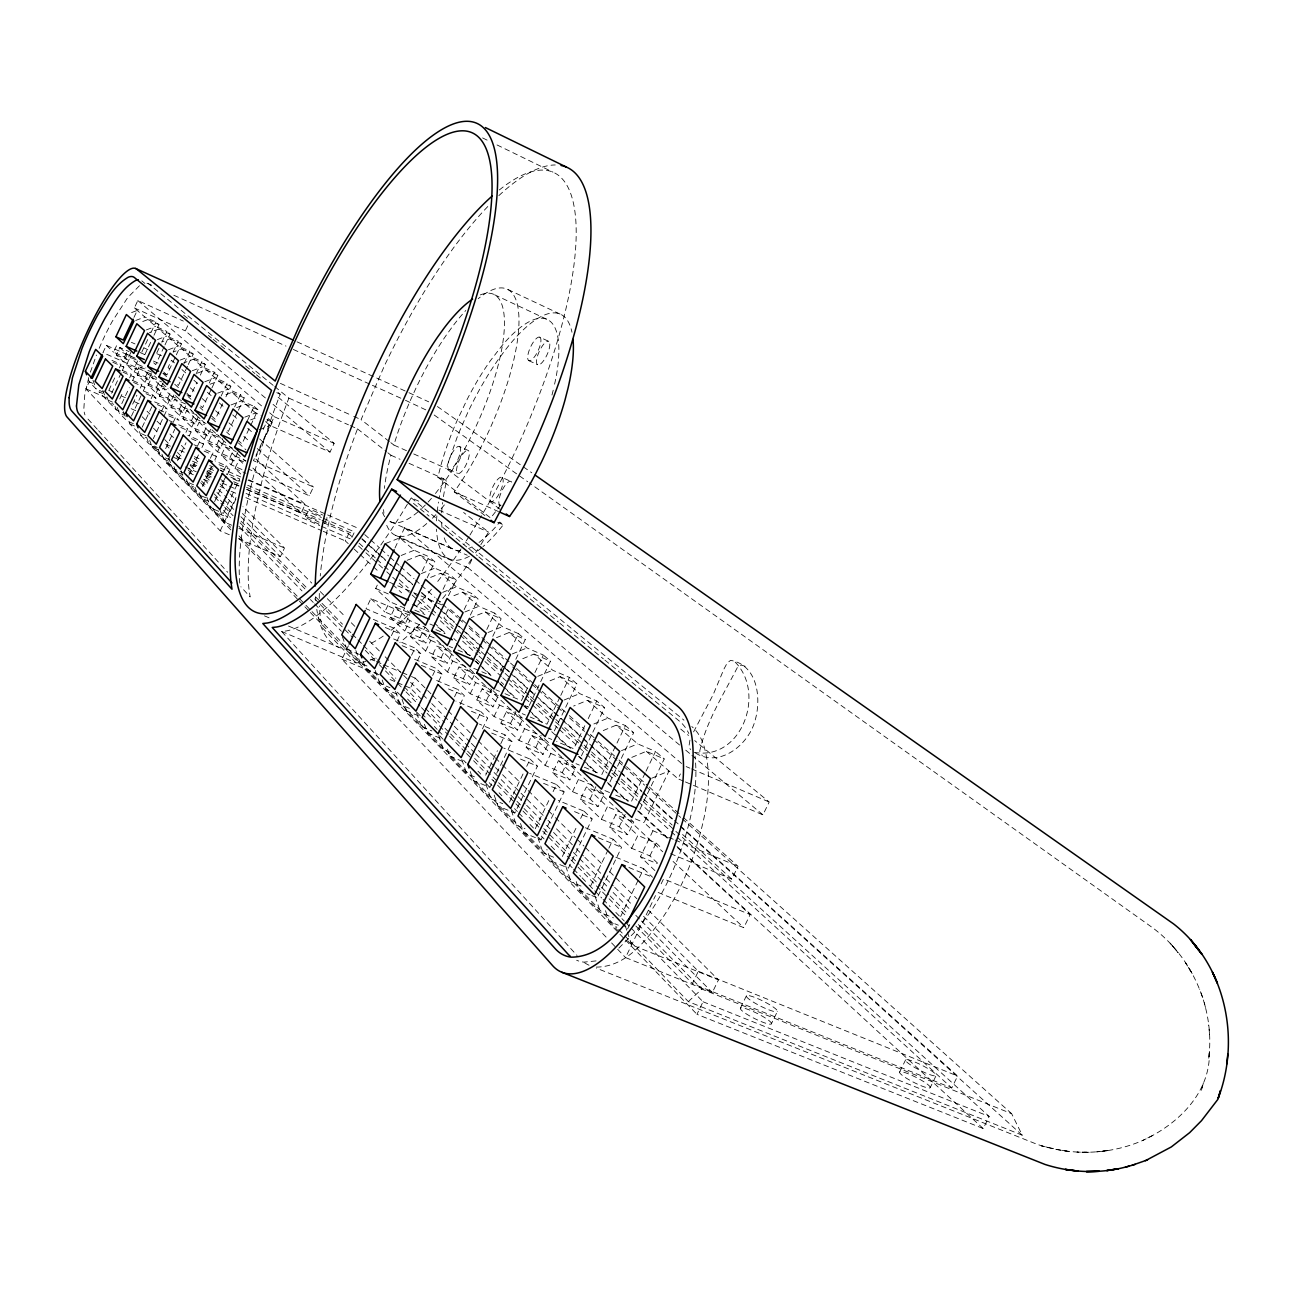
<?xml version="1.0" encoding="UTF-8"?>
<svg xmlns="http://www.w3.org/2000/svg" width="1293" height="1293" viewBox="0 0 1293 1293"><rect width="100%" height="100%" fill="white"/><g stroke="black" fill="none" stroke-linecap="round" stroke-linejoin="round"><path stroke-width="0.75" stroke-dasharray="5 3.75" d="M1208.761 1058.224L1209.359 1050.659C1211.137 1092.553 1178.004 1124.441 1142.462 1140.571C1109.346 1155.005 1070.943 1155.894 1036.889 1144.24L596.526 968.198M1208.89 1056.769C1214.612 1007.974 1192.194 957.402 1153.017 928.051L529.354 482.935M689.929 740.146L688.91 746.611L690.527 749.649M554.6 384.166L556.022 377.459A124.144 40.212 -65.6 0 0 502.411 345.134L490.354 360.747A124.144 40.212 -65.6 0 0 467.355 398.987L457.237 420.257A124.144 40.212 -65.6 0 0 441.446 463.347L437.842 477.198L490.645 518.008L499.211 507.05A124.144 40.212 -65.6 0 0 501.328 504.092M409.057 463.33L443.434 478.685L446.57 481.093L445.099 487.558A124.031 40.487 -65.6 0 0 443.386 497.094M551.966 395.028L553.824 387.819M443.434 478.685L442.82 480.948A134.375 43.865 -65.6 0 0 439.038 498.678M1201.407 1090.258L1203.541 1082.451L1201.698 1089.11M387.868 452.792L390.971 455.249L390.341 457.528A135.167 42.087 -65.6 0 0 384.377 488.398M88.748 377.604L84.756 394.947L83.819 409.186A88.36 20.122 -65.8 0 0 84.982 414.924M500.035 509.28L446.23 468.502L457.932 434.933L468.163 411.643A134.375 43.865 -65.6 0 1 498.662 358.985L505.175 350.177A134.375 43.865 -65.6 0 1 571.975 332.253M406.503 450.707L393.864 445.034L397.08 434.82A135.167 42.087 -65.6 0 1 410.738 399.569L416.071 387.916A135.167 42.087 -65.6 0 1 446.489 334.855L452.954 325.933A135.167 42.087 -65.6 0 1 465.803 310.482M90.365 372.158L96.442 355.074M350.274 425.639L357.498 428.872L352.795 441.543A270.819 84.481 -65.6 0 0 320.26 575.999M274.714 386.591L288.856 398.115L284.056 410.851A273.001 79.6 -65.6 0 0 249.145 590.529L250.163 596.946L240.886 586.78M278.157 392.571L280.209 394.236L275.393 406.988A273.259 78.986 -65.6 0 0 239.755 583.127M389.306 441.511L361.086 419.643L384.425 365.79A270.819 84.481 -65.6 0 1 488.14 206.169M229.33 534.752L220.214 530.825L85.92 388.821L89.233 381.791L87.94 378.283M135.264 358.193L106.365 345.344L102.939 352.633L153.528 375.099L156.453 377.831M130.852 352.391L127.36 359.777L124.5 357.062L113.509 352.181L116.984 344.811M153.996 335.226L158.991 324.624L155.952 322.022L144.832 317.011L134.343 307.928L137.818 300.542L183.331 321.084M119.813 347.478L127.215 354.444L123.692 361.927L116.338 354.88L119.813 347.478L129.009 351.567M133.955 317.415L137.236 310.433L128.201 313.86M108.822 390.389L116.16 374.808M119.409 367.891L121.041 364.432L111.877 360.359M124.5 357.062L127.28 351.179M111.618 393.234L121.429 372.384M122.253 370.655L123.886 367.164L121.041 364.432M151.378 373.758L148.517 379.851L145.479 376.974L134.181 371.964L126.601 364.707L130.124 357.191L139.709 361.458M119.732 398.939L122.221 393.67M129.672 377.847L131.32 374.34L120.168 369.41M137.656 360.892L134.844 366.873L137.785 369.669L140.614 363.672M147.677 339.606L141.874 351.922L144.848 354.654L153.172 336.988M150.99 332.576L155.952 322.022M134.181 371.964L137.753 364.367L130.124 357.191M121.784 403.626L129.268 387.755M132.581 380.692L134.246 377.168L131.32 374.34M163.225 382.631L159.572 390.357L156.453 387.383L144.994 382.308L137.171 374.825L140.759 367.196L152.105 372.239M132.662 404.176L136.864 395.254M140.226 388.126L141.907 384.554L130.609 379.56M145.479 376.974L149.051 369.394M156.825 352.876L161.043 343.954M161.884 342.16L166.926 331.444L155.645 326.369L147.822 319.597L140.484 322.377M144.994 382.308L148.614 374.598L140.759 367.196M131.433 416.12L142.392 392.846M143.232 391.052L144.929 387.464L141.907 384.554M164.146 346.686L155.693 364.626L152.622 361.814M164.987 344.892L170.062 334.127L166.926 331.444M173.957 394.915L170.983 401.186L167.767 398.131L156.13 392.991L148.065 385.266L151.717 377.524L161.577 381.904M151.119 398.713L152.816 395.092L141.357 390.017M156.453 387.383L159.346 381.225M173.117 352.052L178.24 341.174L166.797 336.035L158.732 329.052L149.422 332.576M156.13 392.991L159.831 385.152L151.717 377.524M265.372 397.937L185.335 330.879L188.794 323.541M142.214 427.175L153.366 403.545M152.816 395.092L155.936 398.082L154.223 401.719L164.066 405.937L167.282 409.041L153.301 438.683M163.581 373.435L166.862 374.889L175.46 356.69M176.317 354.864L181.456 343.938L178.24 341.174M185.772 405.986L182.766 412.37L179.436 409.202L167.637 403.998L159.314 396.03L163.015 388.175L168.025 390.389M161.625 411.158L164.066 405.937M167.767 398.131L169.965 393.444M184.156 363.365L189.893 351.195L178.289 345.991L169.981 338.782L161.884 341.869M167.637 403.998L171.387 396.046L163.015 388.175M187.453 366.275L178.402 385.492L175.137 382.486M188.277 364.529L193.223 354.056L189.893 351.195M197.974 417.429L194.92 423.91L191.477 420.645L179.501 415.376L170.918 407.15L174.684 399.165L186.531 404.402M173.181 422.439L175.686 417.154L165.569 412.693M179.436 409.202L182.426 402.85M196.1 373.903L201.934 361.539L190.152 356.27L181.57 348.835L173.359 351.971M179.501 415.376L183.315 407.295L174.684 399.165M165.633 448.671L174.814 429.195M186.903 394.915L190.297 396.418L196.989 382.227M200.334 375.132L205.361 364.481L201.934 361.539M210.597 429.244L207.478 435.838L203.922 432.46L191.768 427.11L182.895 418.609L186.725 410.495L197.037 415.053M230.897 529.904L166.684 463.169L170.159 455.831M185.982 432.298L187.663 428.71L177.4 424.201M191.477 420.645L193.772 415.813M209.272 382.987L214.347 372.206L202.403 366.873L193.546 359.195L183.541 363.026M191.768 427.11L195.647 418.9L186.725 410.495M177.497 460.793L185.998 442.804M189.392 435.612L191.089 432.007L187.663 428.71M211.082 389.678L202.581 407.699L199.106 404.515M211.939 387.884L217.903 375.261L214.347 372.206M223.624 441.463L220.457 448.154L216.788 444.663L204.439 439.248L195.275 430.456L199.17 422.213L204.391 424.524M197.473 446.117L200.043 440.654L187.889 435.321M203.922 432.46L207.025 425.898M221.151 395.997L227.18 383.245L215.042 377.815L205.894 369.895L197.425 373.144M204.439 439.248L208.383 430.892L199.17 422.213M188.843 475.242L198.669 454.457M201.95 447.523L203.583 444.065L200.043 440.654M222.638 403.739L215.268 419.368L211.664 416.055M225.919 396.806L230.849 386.397L227.18 383.245M237.896 452.388L233.871 460.89L230.073 457.286L217.547 451.79L208.06 442.707L212.02 434.335L222.638 439.006M210.355 458.255L212.844 453.003L202.258 448.364M216.788 444.663L219.939 438.004M234.631 406.923L240.433 394.64L228.118 389.145L218.662 380.95L210.064 384.263M217.547 451.79L221.556 443.305L212.02 434.335M202.338 486.459L211.502 467.08M214.832 460.049L216.497 456.526L212.844 453.003M237.556 411.998L228.376 431.409L224.659 427.999M238.381 410.237L244.215 397.888L240.433 394.64M242.001 469.553L231.091 464.769L221.297 455.378L225.321 446.845L236.102 451.596M223.544 471.105L226.065 465.755L215.317 461.051M230.073 457.286L233.273 450.514M247.383 420.694L254.139 406.422L241.629 400.846L231.851 392.377L223.123 395.739M223.35 481.578L225.435 477.165M231.091 464.769L235.181 456.138L225.321 446.845M214.59 501.636L226.453 476.567M227.309 474.773L229.847 469.407L226.065 465.755M254.139 406.422L258.067 409.784L241.936 443.871L238.09 440.347M240.773 474.03L234.97 468.486L239.076 459.807L244.555 462.215M235.892 499.114L227.277 517.329L223.447 513.386L239.738 478.96L227.018 473.4M263.158 429.502L268.314 418.609L272.37 422.1L255.966 456.752M220.214 530.825L235.989 497.498M269.655 412.79L274.261 416.702L253.444 460.647L313.439 487.008L309.302 495.736L249.29 469.424M238.429 538.664L280.355 556.717L284.476 548.006L242.955 506.678M246.43 489.352L301.027 513.176L305.164 504.448L254.769 458.013M265.598 421.599L270.092 425.494L330.006 452.114L334.16 443.37L276.944 396.208M305.358 516.747L308.817 509.474M324.543 523.503L327.129 518.04M348.253 543.642L345.296 540.91L348.706 533.718L321.084 521.661M351.922 537.387L354.524 531.924L323.218 518.251M606.061 937.086L341.966 659.22L348.383 645.757M409.639 615.274L370.865 598.594L366.048 608.712L434.383 638.015L662.759 851.812M408.54 612.607L395.222 606.87L390.292 617.197L405.291 623.63L410.204 613.335L404.58 608.082L389.678 601.649L375.681 588.477L377.297 585.099M394.979 547.973L404.644 527.706L467.258 555.23M405.291 623.63L399.699 618.329L384.781 611.912L389.678 601.649M391.407 635.687L394.801 628.576L371.576 618.62M399.699 618.329L404.58 608.082M422.245 571.07L429.066 556.782L414.18 550.268L399.812 537.84L385.152 543.674M396.951 641.102L400.377 633.942L394.801 628.576M427.126 577.89L434.836 561.744L429.066 556.782M430.019 634.362L425.817 643.122L419.999 637.594L404.79 631.081L409.8 620.608L395.222 606.87M447.491 648.149L452.388 652.723L447.249 663.471L441.155 657.684L425.672 651.074L410.544 636.592L415.57 626.054L429.147 631.873M411.53 655.309L415.005 648.052L391.326 637.95M419.999 637.594L424.993 627.137L409.8 620.608M443.03 589.349L449.996 574.787L434.836 568.16L419.869 555.198L406.794 560.435M417.461 660.658L420.807 653.644L415.005 648.052M448.461 595.75L456.009 579.959L449.996 574.787M425.672 651.074L430.779 640.374L415.57 626.054M421.76 699.561L410.431 688.135L415.215 678.114L409.671 675.77M679.568 744.994L467.985 567.708L472.785 557.655M469.763 668.95L474.87 673.718L469.618 684.692L463.25 678.663L447.459 671.94L431.668 656.828L436.824 646.064L450.659 651.979M432.654 675.479L436.064 668.368L411.934 658.089M441.155 657.684L445.422 648.795M464.155 609.601L471.832 593.552L456.381 586.828L440.768 573.3L428.92 578.068M438.683 681.363L442.109 674.203L436.064 668.368M470.393 615.08L478.103 598.95L471.832 593.552M447.459 671.94L452.695 661.014L436.824 646.064M493.021 690.672L498.355 695.666L492.989 706.883L486.346 700.58L470.232 693.743L453.73 677.936L458.999 666.946L474.87 673.718M454.554 696.83L458.029 689.573L433.43 679.132M463.25 678.663L467.613 669.58M486.782 629.529L494.621 613.141L478.863 606.304L462.571 592.194L450.481 597.059M460.163 704.443L464.365 695.666L458.029 689.573M492.762 636.366L501.167 618.781L494.621 613.141M470.232 693.743L475.582 682.575L458.999 666.946M518.752 714.706L522.938 718.633L517.442 730.109L510.476 723.498L494.055 716.548L476.794 700.014L482.176 688.781L498.355 695.666M477.586 718.86L480.996 711.732L455.912 701.113M486.346 700.58L491.679 689.428L475.582 682.575M500.456 671.132L503.025 665.766M510.735 649.7L518.428 633.618L502.363 626.652L485.328 611.912L471.234 617.618M482.451 728.864L487.606 718.1L480.996 711.732M515.81 659.285L525.281 639.502L518.428 633.618M494.055 716.548L499.534 705.121L482.176 688.781M544.288 738.562L548.685 742.667L543.044 754.417L535.755 747.499L518.994 740.42L500.908 723.11L506.42 711.619L522.938 718.633M485.683 775.186L497.449 750.667M500.811 743.653L505.013 734.893L479.412 724.112M510.476 723.498L515.955 712.104L499.534 705.121M521.418 700.693L528.174 686.648M534.914 672.586L543.335 655.034L526.946 647.938L509.135 632.519L496.528 637.643M470.28 771.598L473.367 780.536L489.934 787.405L493.312 780.358M496.706 773.295L511.931 741.568L505.013 734.893M529.306 705.38L550.511 661.192L543.335 655.034M518.994 740.42L524.602 728.735L506.42 711.619M571.829 764.292L575.66 767.88L569.89 779.889L562.245 772.648L545.129 765.456L526.17 747.306L531.827 735.539L548.685 742.667M509.49 802.161L523.261 773.489M526.704 766.329L530.162 759.153L503.769 748.065M535.755 747.499L540.555 737.495M559.917 697.202L546.971 724.161L530.211 717.049M560.774 695.408L569.405 677.435L552.693 670.243L534.025 654.08L521.16 659.349M494.185 795.098L497.95 806.056L514.856 813.038L537.403 766.151L530.162 759.153M554.325 730.933L576.92 683.9L569.405 677.435M545.129 765.456L550.866 753.48L531.827 735.539M599.952 790.556L603.993 794.322L598.061 806.638L590.028 799.026L572.54 791.704L552.661 772.664L558.447 760.623L575.66 767.88M535.254 828.732L549.703 798.702M553.097 791.639L556.507 784.576L529.548 773.295M562.245 772.648L567.174 762.401M584.808 725.729L573.736 748.76L556.62 741.519M588.218 718.649L596.736 700.935L579.668 693.598L560.095 676.659L546.567 682.219M520.529 823.479L523.73 832.805L540.991 839.917L564.104 791.914L556.507 784.576M581.446 755.855L604.623 707.707L596.736 700.935M572.54 791.704L578.44 779.453L558.447 760.623M630.919 819.487L633.748 822.122L627.655 834.745L619.234 826.744L601.358 819.293L580.46 799.284L586.392 786.952L603.993 794.322M562.358 856.467L577.179 825.726M580.654 818.485L584.145 811.244L558.285 800.48M590.028 799.026L595.928 786.79L578.44 779.453M601.811 774.572L625.408 725.583L607.969 718.116L587.442 700.337L573.607 706.059M584.145 811.244L592.129 818.954L568.419 868.12L550.786 860.896L546.874 849.453M609.924 782.006L633.683 732.695L625.408 725.583M601.358 819.293L607.403 806.735L586.392 786.952M657.539 863.11L649.926 855.885L631.663 848.305L609.682 827.261L615.775 814.622L633.748 822.122M590.772 885.737L608.017 849.986M608.874 848.208L613.189 839.27L585.05 827.585M619.234 826.744L625.279 814.202L607.403 806.735M645.159 772.988L631.323 801.676L613.464 794.177M646.015 771.194L655.535 751.475L637.708 743.879L616.147 725.195L601.988 731.078M598.109 895.952L621.577 847.351L613.189 839.27M639.841 809.499L664.23 758.959L655.535 751.475M631.663 848.305L637.869 835.44L615.775 814.622M673.297 839.254L652.949 830.752L644.092 822.558L668.998 770.967L650.573 778.709M654.888 870.561L640.423 856.693L652.949 830.752M683.577 781.15L678.033 778.806L680.393 773.925M620.64 916.511L638.597 879.353M639.453 877.575L643.72 868.734L614.951 856.855M649.926 855.885L656.133 843.036L637.869 835.44M627.574 928.94L631.016 921.812M648.359 910.143L718.439 979.9L712.33 992.491L625.521 957.563L655.486 895.596M661.176 883.814L663.568 878.868L750.134 914.604L743.798 927.679L657.183 892.073M670.614 853.687L731.806 879.143L738.028 866.294L680.781 815.156M685.419 781.942L762.951 814.865L769.19 801.999L694.713 740.598M680.425 825.968L957.612 1076.035L951.761 1087.963L692.353 983.585L698.333 971.269L643.009 915.719M675.867 831.383L989.177 1116.457L983.23 1128.563L696.959 1014.31L703.036 1001.768L631.291 928.261M740.453 1008.055L746.449 995.723M771.323 1023.911A17.375 2.877 26.6 0 0 749.988 1010.172A17.375 2.877 26.6 0 0 746.32 1013.89A17.375 2.877 26.6 0 0 771.323 1023.911L777.335 1011.562A17.375 2.812 26.6 0 0 755.969 997.889A17.375 2.812 26.6 0 0 752.348 1001.509A17.375 2.812 26.6 0 0 777.335 1011.562M899.653 1072.01L905.569 1059.921M930.2 1087.672A17.165 2.748 27 0 0 908.446 1073.869A17.165 2.748 27 0 0 906.102 1078.023A17.165 2.748 27 0 0 930.2 1087.672L936.132 1075.566A17.165 2.683 27 0 0 914.345 1061.812A17.165 2.683 27 0 0 912.05 1065.868A17.165 2.683 27 0 0 936.132 1075.566M407.376 504.205L403.529 510.573A273.001 79.6 -65.6 0 1 322.507 611.169L314.506 617.359A273.001 79.6 -65.6 0 1 286.222 630.968L281.615 631.437L577.082 955.527M408.329 502.621L411.206 497.837L420.403 501.91M469.989 535.011L487.574 505.434A260.62 80.635 -65.6 0 0 576.048 240.369A260.62 80.635 -65.6 0 0 499.357 189.942M480.834 544.692L488.544 532.102L463.621 512.481M693.581 731.903L713.186 694.648L723.886 669.16L727.151 663.067L730.577 660.351C757.682 664.861 761.512 698.446 755.128 720.298C749.003 744.493 719.425 768.608 695.02 752.736M484.875 515.568L454.263 491.841L460.34 483A135.167 42.087 -65.6 0 0 480.042 449.14L486.12 436.905A135.167 42.087 -65.6 0 0 509.975 374.598L513.095 362.816A135.167 42.087 -65.6 0 0 478.2 298.699M479.008 542.446A124.031 40.487 -65.6 0 0 495.672 526.898L499.777 522.065L503.268 524.764L501.862 526.59A134.375 43.865 -65.6 0 1 482.984 546.616M435.466 493.473L443.968 482.386A124.888 38.564 -65.6 0 0 468.389 441.964L473.981 430.698A124.888 38.564 -65.6 0 0 495.995 373.273L498.888 362.412A124.888 38.564 -65.6 0 0 479.38 295.305M688.329 1001.606L701.84 989.08L1011.643 1113.677L1022.246 1135.206L688.329 1001.606L618.264 928.988M618.862 948.141L637.869 928.94L651.656 910.094A120.007 47.518 -67.8 0 0 681.767 847.82C691.61 818.469 698.414 787.195 695.02 756.098M139.45 285.753L127.651 297.681L112.329 321.262A67.349 15.274 -65.8 0 0 98.187 350.71M1152.289 1135.642L1142.462 1140.571M631.808 757.375L646.306 751.314L664.23 758.959M621.513 750.635L637.708 743.879M593.907 723.951L607.969 718.116M564.201 699.982L579.668 693.598M537.743 676.368L552.693 670.243M512.319 653.919L526.946 647.938M488.043 632.487L502.363 626.652M464.85 611.977L478.863 606.304M442.642 592.356L456.381 586.828M421.356 573.575L434.836 568.16M401.169 555.473L414.18 550.268M244.83 417.138L255.61 412.952L261.057 415.376M250.583 419.918L257.808 417.122M259.133 429.745L270.092 425.494M217.677 393.169L228.118 389.145M231.027 404.951L241.629 400.846M236.619 407.634L245.492 404.192L258.067 409.784M192.285 370.752L202.403 366.873M204.779 381.774L215.042 377.815M168.478 349.74L178.289 345.991M180.196 360.068L190.152 356.27M146.384 329.893L155.645 326.369M157.39 339.606L166.797 336.035M135.7 320.47L144.832 317.011M596.073 960.909L583.87 962.137A155.968 61.498 -67.5 0 1 576.662 960.263M281.615 631.437L356.044 662.889L360.876 662.533A270.819 84.481 -65.6 0 0 365.887 661.45M596.283 967.099C627.25 967.002 648.084 938.104 664.279 915.25A119.845 47.857 -67.8 0 0 694.373 853.089C705.461 818.647 714.237 780.552 703.634 744.913A155.823 61.773 -67.9 0 0 691.787 726.553M1053.601 1148.637L1041.237 1145.792L1049.011 1147.683M745.188 666.267L741.325 665.087L737.349 667.544C723.53 694.486 706.188 721.591 699.707 751.233L702.358 755.888M694.276 752.332C741.6 761.238 766.539 692.709 734.618 661.563M703.036 1001.768L989.177 1116.457M627.687 940.722L631.663 944.844L718.439 979.9M605.496 910.676L609.132 921.456L618.345 925.19M698.333 971.269L957.612 1076.035M576.242 881.632L579.216 890.408L590.028 894.821M591.838 895.548L597.253 897.762M579.216 890.408L600.615 912.616L613.432 917.82M550.786 860.896L571.118 882.004L581.866 886.384M523.73 832.805L543.092 852.895L553.598 857.211M628.883 867.49L650.718 876.492M497.95 806.056L516.392 825.193L524.974 828.732M447.459 749.164L449.899 756.163L466.692 773.602L477.667 778.16M598.417 837.767L621.577 847.351M640.423 856.693L656.957 863.546M473.367 780.536L490.968 798.799L502.735 803.664M424.46 724.29L427.45 732.872L443.515 749.536L454.279 754.029M449.899 756.163L466.126 762.918L463.541 760.268M574.512 811.616L592.129 818.954M609.682 827.261L627.655 834.745M520.529 759.072L537.403 766.151M552.661 772.664L569.89 779.889M402.01 699.222L405.97 710.584L421.356 726.537L431.894 730.949M635.364 818.905L644.092 822.558M427.45 732.872L443.354 739.515L439.652 735.701M543.577 783.332L564.104 791.914M580.46 799.284L598.061 806.638M675.14 840.03L738.028 866.294M363.139 661.483L365.693 668.772L379.819 683.415L389.969 687.698M526.17 747.306L543.044 754.417M491.712 733.05L511.931 741.568M382.162 679.956L385.411 689.234L399.02 694.955M385.411 689.234L400.135 704.507L410.479 708.855M604.93 790.589L610.054 792.738M405.97 710.584L419.853 716.403M264.451 615.856L271.853 618.991M288.501 626.038L338.41 647.179M548.458 738.061L551.723 739.451M524.602 728.735L541.363 735.83M342.37 636.625L346.783 649.134L360.327 663.196L368.634 666.703M500.908 723.11L517.442 730.109M471.412 711.263L487.606 718.1M365.693 668.772L377.378 673.701M341.966 659.22L378.978 674.849M390.082 679.536L395.626 681.88M397.468 682.672L410.431 688.135M575.999 763.678L579.329 765.084M584.339 767.202L600.065 773.828M550.866 753.48L567.983 760.704M453.73 677.936L469.618 684.692M421.324 665.362L442.109 674.203M522.21 713.655L525.411 715.013M476.794 700.014L492.989 706.883M448.477 688.943L464.365 695.666M346.783 649.134L359.729 654.614M370.816 659.317L374.517 660.885M376.376 661.66L381.92 664.02L377.572 659.802M383.779 664.796L400.41 671.843M402.268 672.635L407.812 674.978M473.771 668.336L486.297 673.685M452.695 661.014L466.725 667.01M431.668 656.828L447.249 663.471M686.163 766.587L689.848 768.155M691.707 768.947L769.19 801.999M402.107 645.676L420.807 653.644M495.865 689.799L499.518 691.367M505.013 693.694L519.608 699.917M524.78 705.59L528.449 707.142L525.637 704.572M587.442 700.337L604.623 707.707M449.14 646.306L452.647 647.809M457.932 650.072L471.945 656.084M430.779 640.374L446.263 647.017M410.544 636.592L425.817 643.122M616.147 725.195L633.683 732.695M385.362 627.525L400.377 633.942M414.794 610.118L424.928 614.482M560.095 676.659L576.92 683.9M429.939 624.018L439.167 627.978L445.099 633.441M435.903 629.675L444.501 633.376M199.267 492.746L201.142 497.967L208.351 501.086M509.135 632.519L525.281 639.502M389.726 582.351L411.869 591.935M413.712 592.727L419.255 595.119M421.098 595.928L445.083 606.304M201.142 497.967L210.694 507.874L223.447 513.386M213.2 508.262L214.476 511.802L227.277 517.329M534.025 654.08L550.511 661.192M214.476 511.802L224.368 522.065L231.641 525.2M238.93 528.352L284.476 548.006M375.681 588.477L388.595 594.053M412.596 604.413L429.211 611.573M166.684 463.169L172.211 465.577M188.778 472.785L194.306 475.194M203.502 479.202L210.872 482.402M220.085 486.41L229.281 490.419M231.124 491.227L236.651 493.619M245.864 497.627L321.359 530.502M323.185 531.294L345.296 540.91M462.571 592.194L478.103 598.95M161.948 454.182L163.758 459.16L172.405 468.131L182.83 472.656M173.989 466.611L175.816 471.67L182.798 474.693M175.816 471.67L184.737 480.931L193.562 484.762M485.328 611.912L501.167 618.781M186.418 479.461L188.261 484.584L193.578 486.895M188.261 484.584L197.506 494.168L208.254 498.839M248.773 479.8L305.164 504.448M170.369 446.166L164.809 443.741L169.06 448.041M179.614 450.223L185.174 452.647M194.419 456.688L199.979 459.112M220.327 468.018L240.676 476.923M248.078 480.156L325.804 514.129M327.646 514.937L357.256 527.883M419.869 555.198L434.836 561.744M146.012 435.741L137.688 432.104L129.85 423.942L128.492 420.241M139.418 431.555L140.792 435.321L145.802 437.503M220.214 470.426L223.608 471.913M230.865 477.149L239.997 481.141M192.431 461.148L197.958 463.557M208.997 468.389L214.525 470.797M232.95 478.846L238.478 481.255M247.69 485.279L321.375 517.459M140.792 435.321L148.889 443.725L157.326 447.41M156.259 447.96L152.574 446.36L230.639 527.253M176.527 456.817L182.054 459.225M193.11 464.042L196.795 465.658M207.85 470.474L215.22 473.691M233.645 481.739L239.173 484.148M246.543 487.364L320.244 519.527M322.086 520.336L353.409 534.009M149.713 440.509L152.089 447.039L158.877 449.996M440.768 573.3L456.009 579.959M173.795 457.415L181.117 460.599M190.313 464.623L195.841 467.032M206.896 471.848L214.266 475.064M234.518 483.905L240.045 486.313M247.416 489.53L319.242 520.853M234.065 483.97L239.253 486.233M152.089 447.039L160.461 455.734L169.027 459.451M185.238 466.951L196.294 471.767M205.506 475.792L211.034 478.2M222.089 483.016L227.616 485.425M229.459 486.216L236.829 489.433M246.042 493.441L319.743 525.556M321.585 526.364L351.066 539.213M163.758 459.16L168.914 461.407M102.616 393.476L98.931 391.86L106.107 399.295L112.475 402.107M235.181 456.138L246.09 460.922M106.947 396.838L108.919 402.236L113.719 404.337M191.38 438.715L203.583 444.065M221.297 455.378L233.871 460.89M108.919 402.236L116.305 409.897L124.387 413.453M193.902 444.695L197.199 446.133M117.227 407.457L119.231 412.92L124.096 415.053M204.1 451.095L216.497 456.526M395.513 535.334L449.576 559.029M399.812 537.84L467.985 567.708M133.389 423.7L126.843 420.823L119.231 412.92M234.97 468.486L245.929 473.27M129.85 423.942L134.779 426.108M219.05 464.688L229.847 469.407M157.277 404.628L167.282 409.041M182.895 418.609L194.92 423.91M208.383 430.892L218.953 435.563M159.152 409.865L163.888 411.95M168.85 415.877L179 420.338L175.686 417.154M92.837 383.374L89.233 381.791L96.183 389.015L103.521 392.248M109.129 390.551L112.733 392.135M121.784 396.127L125.405 397.711M134.44 401.703L139.87 404.079M195.275 430.456L207.478 435.838M221.556 443.305L232.287 448.024M169.302 420.629L172.502 422.035M180.794 427.482L191.089 432.007M390.631 521.822L453.746 549.557M85.92 388.821L107.626 398.357M131.143 408.685L136.573 411.077M208.06 442.707L220.457 448.154M137.171 374.825L148.517 379.851M159.831 385.152L168.122 388.837M438.828 510.072L488.544 532.102M123.061 372.206L134.246 377.168M148.065 385.266L159.572 390.357M171.387 396.046L181.489 400.523M133.583 382.453L144.929 387.464M159.314 396.03L170.983 401.186M183.315 407.295L191.865 411.061M146.061 393.735L155.936 398.082M170.918 407.15L182.766 412.37M195.647 418.9L206.056 423.49M127.215 354.444L135.167 357.983M266.908 419.659L272.37 422.1M497.74 522.307L503.268 524.764M116.338 354.88L127.36 359.777M137.753 364.367L145.818 367.955M126.601 364.707L137.785 369.669M148.614 374.598L156.809 378.235M112.847 362.282L123.886 367.164M205.894 369.895L217.903 375.261M390.971 455.249L400.022 459.29M437.842 477.198L446.57 481.093M490.79 501.215L499.874 505.272M218.662 380.95L230.849 386.397M131.385 342.322L135.038 343.938M144.153 348.011L147.806 349.643M156.922 353.716L162.385 356.157M231.851 392.377L244.215 397.888M454.263 491.841L498.484 511.559M140.064 352.52L144.848 354.654M153.479 361.07L158.942 363.495M274.261 416.702L334.16 443.37M280.403 383.391L351.906 415.522M353.732 416.346L361.086 419.643M158.732 329.052L170.062 334.127M169.981 338.782L181.456 343.938M181.57 348.835L193.223 354.056M448.752 469.391L457.512 473.319M413.728 453.94L446.23 468.502M276.734 392.684L280.209 394.236M288.856 398.115L348.48 424.831M193.546 359.195L205.361 364.481M459.629 446.586A12.655 4.008 -65.8 0 1 454.344 465.787A12.655 4.008 -65.8 0 1 448.623 461.617A12.655 4.008 -65.8 0 1 459.629 446.586L468.373 450.53A12.655 4.041 -65.8 0 1 463.136 469.731A12.655 4.041 -65.8 0 1 457.35 465.545A12.655 4.041 -65.8 0 1 468.373 450.53M134.343 307.928L185.335 330.879M502.137 477.473A13.189 4.348 -65.8 0 1 496.754 497.546A13.189 4.348 -65.8 0 1 490.532 493.037A13.189 4.348 -65.8 0 1 502.137 477.473L511.204 481.562M147.822 319.597L158.991 324.624M297.034 341.837L407.133 391.876M408.96 392.716L428.694 401.832M148.113 283.587L151.782 285.252M173.844 295.257L285.979 346.104M293.333 349.449L370.541 384.457M372.384 385.298L403.626 399.472M405.469 400.297L425.914 409.913M528.708 360.585L537.597 364.707M539.86 337.231A12.946 4.202 -65.1 0 1 534.688 356.577A12.946 4.202 -65.1 0 1 528.368 352.941A12.946 4.202 -65.1 0 1 539.86 337.231L548.733 341.368A12.93 4.218 -65.1 0 1 543.577 360.715A12.93 4.218 -65.1 0 1 537.209 357.046A12.93 4.218 -65.1 0 1 548.733 341.368M508.02 289.551L561.453 314.716M494.572 294.756L548.135 319.904M482.596 137.931L489.805 141.438M497.029 144.945L552.951 172.147M437.406 406.535L531.811 472.802M434.173 415.005L517.879 474.741M519.511 475.905L527.722 481.772M390.825 442.675L393.864 445.034M357.498 428.872L386.316 451.564M273.162 385.33L149.148 284.234A88.344 20.106 -65.9 0 0 146.949 283.232M411.206 497.837L683.965 720.169M141.794 280.888L144.897 283.426M183.638 315.153L188.277 318.967M208.432 335.453L211.519 337.99M213.07 339.267L219.277 344.342M220.828 345.619L225.467 349.417M245.622 365.919L254.915 373.532M256.467 374.792L262.657 379.867M413.469 503.365L429.034 516.101M443.046 527.576L447.701 531.391M449.269 532.668L477.279 555.618M478.83 556.895L485.069 561.986M486.621 563.263L514.63 586.198M516.182 587.475L522.42 592.566M523.972 593.843L528.643 597.673M530.195 598.95L558.204 621.885M559.772 623.161L565.995 628.253M567.546 629.529L603.346 658.848M604.898 660.125L646.92 694.535M648.488 695.812L679.617 721.3A156.033 61.337 -67.9 0 1 686.664 729.559M680.732 729.074L688.506 735.475M273.065 404.386L330.006 452.114M685.743 750.166L690.365 754.045M691.917 755.338L762.951 814.865M137.818 300.542L261.994 406.261M404.644 527.706L682.785 764.486M245.492 404.192L255.61 412.952M646.306 751.314L678.033 778.806M174.49 362.897L171.5 360.23L168.042 367.551L171.015 370.251M181.957 369.572L186.434 373.564M193.918 380.239L198.395 384.247M207.365 392.264L211.842 396.256M219.309 402.931L225.289 408.265M232.756 414.94L238.736 420.29M247.706 428.29L253.67 433.624M259.651 438.974L313.439 487.008M460.825 618.668L448.768 607.904L443.968 617.941L455.896 628.77M462.328 620.01L484.923 640.197M486.427 641.554L490.952 645.595M492.455 646.936L509.038 661.741M510.541 663.083L515.067 667.123M516.57 668.465L533.136 683.27M534.639 684.611L540.668 689.993M542.171 691.351L560.257 707.497M561.76 708.839L567.789 714.221M569.292 715.562L584.355 729.026M590.384 734.408L596.412 739.79M597.916 741.131L617.504 758.635M619.008 759.977L625.036 765.359M626.539 766.717L647.631 785.546M649.151 786.904L679.278 813.814M364.723 534.575L369.2 538.583M370.703 539.924L379.657 547.957M381.16 549.283L388.627 555.974M390.13 557.315L399.084 565.332M400.588 566.673L414.035 578.714M415.522 580.056L419.999 584.064M421.502 585.406L434.949 597.431M436.436 598.772L440.929 602.78M442.416 604.122L457.35 617.504M458.853 618.83L463.33 622.854M469.311 628.204L487.235 644.253M488.738 645.579L503.672 658.961M512.642 666.978L530.583 683.06M532.086 684.401L536.595 688.426M538.098 689.767L556.103 705.897M557.606 707.239L563.619 712.621M569.615 717.987L584.63 731.418M586.133 732.775L592.129 738.141M593.632 739.483L622.143 765.02M623.646 766.361L644.657 785.174M646.161 786.516L680.684 817.418M682.187 818.76L1011.643 1113.677M361.992 538.664L369.459 545.404M370.962 546.745L379.916 554.842M381.403 556.184L388.87 562.924M390.373 564.265L394.85 568.306M396.337 569.663L400.83 573.704M402.317 575.046L412.774 584.484M421.728 592.566L436.662 606.045M438.165 607.387L442.642 611.427M444.129 612.769L457.577 624.907M459.063 626.248L481.465 646.468M490.435 654.549L505.369 668.012M506.856 669.37L509.846 672.069M514.339 676.11L527.803 688.264M529.306 689.605L535.286 695.004M536.773 696.361L553.242 711.198M554.729 712.556L581.656 736.848M583.159 738.206L611.589 763.856M613.076 765.197L619.072 770.596M620.559 771.953L641.506 790.847M643.009 792.189L672.942 819.196M674.445 820.554L678.938 824.611M361.911 539.1L366.372 543.141M367.875 544.482L376.796 552.547M378.283 553.889L385.734 560.612M387.221 561.954L391.682 565.978M393.169 567.32L397.646 571.361M399.133 572.702L412.532 584.792M421.453 592.857L433.365 603.605M434.852 604.946L439.313 608.987M440.8 610.328L454.199 622.418M455.686 623.759L461.649 629.141M463.136 630.483L478.022 643.914M479.509 645.272L485.457 650.638M486.96 651.979L503.333 666.768M504.82 668.109L509.28 672.134M510.767 673.491L527.14 688.264M530.13 690.947L534.591 694.987M540.555 700.37L552.483 711.134M553.97 712.475L561.421 719.215M562.908 720.557L582.286 738.044M583.773 739.386L589.737 744.768M591.224 746.126L610.603 763.613M612.09 764.955L619.541 771.679M621.044 773.02L641.91 791.866M643.397 793.207L671.714 818.776M680.651 826.841L1022.246 1135.206M178.45 377.006L182.911 381.047M190.346 387.803L196.294 393.185M202.241 398.583L208.189 403.982M215.624 410.738L221.572 416.136M229.006 422.876L234.954 428.274M243.876 436.371L248.337 440.412M257.259 448.509L309.302 495.736M457.399 630.127L461.876 634.184M463.363 635.542L479.768 650.427M481.255 651.785L485.732 655.842M487.219 657.2L503.624 672.085M505.11 673.427L511.091 678.841M512.578 680.199L528.982 695.084M530.469 696.442L536.433 701.857M537.936 703.198L554.341 718.1M555.828 719.441L558.802 722.157M564.766 727.571L582.674 743.798M584.161 745.156L590.125 750.57M591.612 751.928L612.494 770.87M613.981 772.228L619.961 777.643M621.448 779L642.33 797.943M643.817 799.3L672.15 825.015M682.591 834.486L731.806 879.143M348.706 533.718L351.696 536.417M359.131 543.189L363.592 547.262M365.079 548.604L375.503 558.091M376.99 559.449L382.938 564.863M384.425 566.221L388.902 570.278M399.311 579.749L408.249 587.879M414.196 593.293L430.569 608.195M432.056 609.553L436.517 613.609M438.004 614.967L452.889 628.511M454.376 629.853L458.837 633.926M460.324 635.267L475.21 648.811M476.697 650.169L481.174 654.226M487.122 659.64L499.033 670.485M507.955 678.599L528.772 697.541M530.243 698.883L534.704 702.939M536.191 704.297L554.018 720.524M555.505 721.866L582.238 746.206M583.725 747.548L589.673 752.962M591.16 754.304L610.474 771.873M611.961 773.23L619.379 779.986M620.866 781.344L641.667 800.27M643.154 801.612L674.38 830.025M358.5 546.002L364.448 551.432M365.935 552.806L385.282 570.472M386.769 571.829L391.229 575.902M392.716 577.26L416.524 598.998M418.011 600.372L434.367 615.306M440.315 620.753L453.714 632.988M462.635 641.134L477.521 654.727M479.008 656.084L483.469 660.157M484.956 661.515L501.312 676.465M502.799 677.823L523.665 696.879M525.152 698.236L531.116 703.683M532.603 705.057L548.992 720.023M554.956 725.47L557.946 728.201M559.433 729.559L577.308 745.899M578.811 747.257L584.759 752.704M586.262 754.061L607.112 773.117M608.615 774.475L614.563 779.921M616.066 781.295L636.932 800.351M638.419 801.708L669.677 830.268M671.148 831.625L951.761 1087.963M163.71 371.996L166.862 374.889M186.919 393.331L190.297 396.418M453.843 638.58L456.3 640.843M476.277 659.204L480.123 662.743M501.054 681.977L503.737 684.45M354.185 549.105L358.63 553.21M360.117 554.568L371.98 565.494M373.451 566.867L379.382 572.33M392.733 584.614L401.622 592.808M413.485 603.734L425.349 614.66M434.238 622.854L446.101 633.78M456.477 643.332L469.812 655.632M475.743 661.095L478.717 663.826M480.188 665.184L492.051 676.11M499.47 682.93L502.427 685.662M503.914 687.036L515.762 697.945M524.635 706.123L527.609 708.855M529.079 710.213L542.397 722.48M555.715 734.747L570.52 748.388M579.393 756.567L582.351 759.282M583.838 760.656L597.156 772.923M607.516 782.459L611.945 786.548M613.432 787.906L628.22 801.547M638.58 811.083L668.174 838.349M677.047 846.527L983.23 1128.563M162.87 373.305L168.801 378.768M174.733 384.231L179.177 388.336M188.067 396.531L191.041 399.262M199.93 407.457L202.888 410.188M211.793 418.382L217.709 423.862M226.614 432.056L229.572 434.787M238.462 442.982L245.88 449.802M458.417 645.724L473.238 659.382M474.709 660.739L480.64 666.202M482.111 667.56L491.001 675.754M499.89 683.949L505.805 689.395M507.292 690.769L513.208 696.232M523.584 705.784L526.542 708.516M532.457 713.962L541.347 722.157M551.707 731.709L557.639 737.172M559.109 738.529L567.999 746.724M578.359 756.276L581.333 759.007M587.248 764.47L596.138 772.664M607.985 783.574L625.747 799.963M637.594 810.873L667.204 838.171M677.58 847.723L750.134 914.604M424.993 627.137L430.844 632.616M656.133 843.036L662.517 849M162.288 383.294L168.138 388.773M175.428 395.593L181.279 401.072M190.039 409.267L200.253 418.835M201.724 420.209L204.633 422.94M211.939 429.777L220.699 437.988M222.17 439.345L228.004 444.824M229.459 446.182L235.31 451.645M236.764 453.019L245.525 461.229M252.83 468.05L301.027 513.176M673.071 861.461L743.798 927.679M239.076 459.807L243.456 463.928M106.365 345.344L113.509 352.181M370.865 598.594L384.781 611.912M390.292 617.197L404.79 631.081M643.72 868.734L652.545 877.252M147.03 411.206L149.891 414.067M157.051 421.179L161.35 425.462M169.933 434.012L174.232 438.279M181.392 445.406L185.691 449.689M194.273 458.239L198.572 462.506M207.171 471.056L212.892 476.761M220.052 483.889L228.635 492.439M230.073 493.861L235.795 499.567M415.215 678.114L430.941 693.775M432.379 695.198L446.683 709.437M448.105 710.859L476.713 739.321M478.151 740.76L493.878 756.405M495.316 757.827L501.037 763.533M502.46 764.955L521.063 783.461M522.485 784.883L526.784 789.15M528.207 790.573L546.81 809.079M548.232 810.501L553.954 816.206M555.392 817.629L575.417 837.557M576.84 838.979L584 846.091M585.422 847.513L604.025 866.019M609.746 871.708L636.916 898.764M192.98 463.799L195.809 466.628M205.716 476.567L209.951 480.834M218.436 489.352L226.922 497.87M228.328 499.292L233.985 504.981M242.47 513.499L311.758 583.078M320.244 591.596L325.884 597.253M327.307 598.675L345.651 617.1M351.292 622.773L356.933 628.446M369.636 641.199L379.528 651.122M385.169 656.796L409.17 680.894M410.576 682.3L430.343 702.147M431.749 703.57L452.938 724.856M454.36 726.278L469.957 741.94M471.379 743.362L477.052 749.067M478.475 750.49L494.071 766.151M495.494 767.573L501.167 773.279M502.589 774.701L519.608 791.801M521.031 793.223L546.551 818.857M547.973 820.279L550.818 823.14M556.491 828.829L574.916 847.351M576.339 848.774L583.434 855.901M584.856 857.324L604.704 877.268M606.126 878.69L613.221 885.802M614.644 887.24L633.085 905.746M430.278 708.144L444.453 722.431M452.954 730.998L474.208 752.429M475.63 753.867L499.728 778.16M501.134 779.582L516.731 795.308M518.154 796.73L525.233 803.874M526.655 805.313L540.83 819.6M546.503 825.306L552.176 831.027M553.582 832.45L572.007 851.036M573.429 852.459L601.778 881.034M603.201 882.472L607.451 886.756M613.124 892.477L630.127 909.609M635.8 915.331L640.051 919.614M641.473 921.052L712.33 992.491M142.214 416.782L146.432 421.065M153.495 428.209L157.714 432.492M164.761 439.636L170.401 445.342M177.448 452.485L183.089 458.191M190.136 465.335L195.776 471.04M204.229 479.606L208.464 483.889M216.917 492.455L222.558 498.177M223.964 499.599L233.839 509.604M240.886 516.731L280.355 556.717M176.123 455.217L180.357 459.532M188.826 468.131L194.483 473.868M201.546 481.044L207.187 486.782M214.25 493.958L232.627 512.594M241.096 521.208L307.443 588.59M315.864 597.124L342.516 624.196M348.124 629.885L350.936 632.746M352.326 634.168L356.545 638.435M357.935 639.857L362.153 644.124M363.559 645.563L376.182 658.379M383.181 665.491L395.803 678.308M404.224 686.858L416.847 699.675M425.268 708.225L439.345 722.528M445.002 728.266L449.237 732.565M450.643 733.988L466.159 749.762M467.581 751.185L473.222 756.922M474.628 758.361L497.207 781.279M498.629 782.718L515.551 799.914M516.974 801.353L522.614 807.074M524.021 808.513L542.365 827.148M543.787 828.571L570.601 855.804M572.007 857.243L579.054 864.403M580.476 865.841L600.227 885.899M601.633 887.337L608.696 894.497M610.102 895.936L628.446 914.555M638.338 924.592L701.84 989.08M188.051 469.828L193.675 475.549M200.722 482.725L206.347 488.463M214.783 497.062L223.236 505.66M224.643 507.098L233.079 515.697M240.126 522.873L306.263 590.255M314.7 598.853L318.918 603.136M320.325 604.574L352.633 637.481M365.272 650.363L377.912 663.244M379.318 664.683L404.596 690.43M406.002 691.868L420.047 706.172M421.453 707.61L425.672 711.893M427.078 713.332L448.17 734.812M449.576 736.25L465.108 752.073M466.514 753.512L472.155 759.266M473.577 760.704L486.281 773.634M491.922 779.388L496.156 783.703M497.563 785.142L514.501 802.403M515.923 803.842L521.564 809.596M522.97 811.034L541.331 829.718M542.737 831.157L569.55 858.487M570.973 859.926L576.613 865.663M578.019 867.102L607.662 897.31M609.084 898.748L627.428 917.432M635.897 926.063L692.353 983.585M223.463 510.428L230.461 517.62M238.882 526.235L302.012 590.901M310.433 599.548L313.262 602.425M314.668 603.879L341.417 631.275M407.586 699.077L411.804 703.392M421.663 713.494L425.882 717.825M434.335 726.472L437.147 729.365M438.553 730.804L442.772 735.119M477.941 771.161L480.754 774.038M489.207 782.685L492.019 785.578M499.05 792.771L501.862 795.664M514.517 808.626L517.329 811.519M518.752 812.958L522.97 817.273M530.001 824.481L534.219 828.813M541.25 836.021L544.062 838.898M551.109 846.107L556.733 851.877M569.389 864.839L572.201 867.732M573.607 869.171L580.638 876.379M582.06 877.818L587.685 883.588M589.091 885.026L593.309 889.342M594.715 890.796L601.746 897.989M603.152 899.443L610.183 906.635M615.824 912.405L624.26 921.052M625.667 922.491L629.885 926.822M397.307 692.175L399.585 694.503M416.847 712.249L420.403 715.902M485.861 783.235L489.934 787.405M511.317 809.402L514.856 813.038M538.518 837.363L540.991 839.917M238.995 535.932L304.566 603.879M305.972 605.334L616.858 927.534M609.132 921.456L619.735 932.463M239.27 538.615L297.891 599.548M299.297 601.003L302.093 603.896M304.857 606.789L309.011 611.104M310.401 612.543L618.571 932.835M619.961 934.289L624.163 938.653M625.57 940.108L696.959 1014.31M356.044 662.889L322.102 627.509L320.874 621.044A270.819 84.481 -65.6 0 1 319.452 605.964M611.621 942.936L625.521 957.563M97.25 429.228L86.486 417.413A88.36 20.122 -65.8 0 1 85.661 416.298M98.607 430.714L113.428 446.958M114.77 448.445L227.649 572.266M1202.765 997.663L1199.678 989.29M114.98 406.261L116.305 409.897M102.826 390.341L106.107 399.295M92.951 380.174L96.183 389.015M146.529 437.212L148.889 443.725M123.482 411.61L125.502 417.138M181.036 470.717L184.737 480.931M168.753 458.061L172.405 468.131M158.053 449.124L160.461 455.734M219.858 509.555L224.368 522.065M206.896 497.32L210.694 507.874M195.001 487.251L197.506 494.168M355.866 650.524L360.327 663.196M375.277 670.501L379.819 683.415M416.588 712.896L421.356 726.537M395.529 691.351L400.135 704.507M438.666 735.62L443.515 749.536M485.958 784.285L490.968 798.799M461.779 759.395L466.692 773.602M511.301 810.372L516.392 825.193M537.904 837.735L543.092 852.895M565.784 866.31L571.118 882.004M595.168 896.55L600.615 912.616M625.505 926.58L626.749 930.233M627.364 932.059L631.663 944.844M1204.284 1002.673L1206.369 1011.126M1209.521 1034.222L1208.696 1024.929M687.423 730.836A156.033 61.337 -67.9 0 1 688.846 733.567M589.026 965.208A155.742 61.951 -67.6 0 1 582.642 961.232M469.003 536.595A260.62 80.635 -65.6 0 1 464.025 544.337M461.035 548.895A260.62 80.635 -65.6 0 1 436.242 583.288M431.442 589.269A260.62 80.635 -65.6 0 1 417.542 605.318M407.683 615.533A260.62 80.635 -65.6 0 1 391.1 630.273M383.213 636.091A260.62 80.635 -65.6 0 1 368.408 644.577M349.094 649.296A260.62 80.635 -65.6 0 1 316.801 609.391M315.815 600.566A260.62 80.635 -65.6 0 1 315.557 596.833M477.715 549.59A270.819 84.481 -65.6 0 1 475.646 552.806M471.476 559.142A270.819 84.481 -65.6 0 1 439.749 602.102M419.595 624.503A270.819 84.481 -65.6 0 1 399.844 642.459M374.76 658.266A270.819 84.481 -65.6 0 1 367.616 660.965M319.274 598.417A270.819 84.481 -65.6 0 1 319.371 591.24M498.856 195.615A270.819 84.481 -65.6 0 1 555.263 164.971M472.042 546.891A124.031 40.487 -65.6 0 1 468.535 548.571M460.518 550.608A124.031 40.487 -65.6 0 1 443.37 535.043M442.012 527.35A124.031 40.487 -65.6 0 1 441.624 522.113M441.705 512.836A124.031 40.487 -65.6 0 1 442.61 502.557M431.442 498.371A124.888 38.564 -65.6 0 1 427.741 502.46M425.316 505.013A124.888 38.564 -65.6 0 1 420.548 509.604M417.93 511.915A124.888 38.564 -65.6 0 1 387.399 519.802M384.7 516.715A124.888 38.564 -65.6 0 1 382.55 512.626M481.691 547.715A134.375 43.865 -65.6 0 1 475.388 552.58M469.375 556.281A134.375 43.865 -65.6 0 1 436.549 529.16M436.565 520.853A134.375 43.865 -65.6 0 1 436.889 515.503M437.212 511.786A134.375 43.865 -65.6 0 1 438.489 502.056M444.388 504.9A135.167 42.087 -65.6 0 1 439.879 510.234M435.87 514.662A135.167 42.087 -65.6 0 1 429.324 521.192M426.771 523.503A135.167 42.087 -65.6 0 1 386.72 525.249M383.892 513.192A135.167 42.087 -65.6 0 1 383.585 509.587M500.989 505.563A13.172 4.38 -65.8 0 1 502.718 489.239A13.172 4.38 -65.8 0 1 512.254 484.455M220.893 479.638A10.247 1.002 25.1 0 1 221.927 481.465M211.292 477.004A10.247 1.002 25.1 0 1 204.989 473.27M206.233 473.012A10.247 1.002 25.1 0 1 214.46 476.309M319.015 524.085A10.118 0.986 25.3 0 1 307.443 518.428A10.118 0.986 25.3 0 1 307.572 517.087A10.118 0.986 25.3 0 1 319.177 522.275M212.569 468.486A10.247 0.986 25.1 0 1 210.694 467.452M209.708 465.674A10.247 0.986 25.1 0 1 213.248 466.935M220.311 470.135A10.247 0.986 25.1 0 1 222.509 471.266M226.598 473.836A10.247 0.986 25.1 0 1 226.42 474.321M320.26 515.859A10.118 0.97 25.3 0 1 308.914 509.377A10.118 0.97 25.3 0 1 322.636 515.018M326.838 517.636A10.118 0.97 25.3 0 1 326.806 518.17M1107.713 1150.592L1096.561 1151.869L1107.713 1150.592M1089.159 1152.289L1076.956 1152.128L1089.159 1152.289M1069.182 1151.497L1056.753 1149.461L1069.182 1151.497M1173.349 946.993L1169.971 942.936L1178.165 952.747L1173.349 946.993M1192.146 973.564L1185.697 962.994L1192.146 973.564"/><path stroke-width="1.5" d="M1145.436 1160.694L1171.313 1146.939L1189.657 1132.652L1201.504 1120.675L1217.925 1099.292L1220.43 1090.662L1218.232 1098.129C1241.102 1038.214 1225.021 963.786 1173.43 923.8L535.108 475.113M1226.718 1064.026L1227.833 1054.118M85.37 371.285L95.666 349.401L102.713 356.286L92.304 378.413L85.37 371.285L86.663 374.792M90.946 378.138L102.082 354.46M115.934 336.778L126.391 314.538L133.874 321.165L123.304 343.647L115.934 336.778L123.304 340.075L133.147 319.145M115.578 368.909L104.975 391.44L112.329 399.004L123.061 376.215L115.578 368.909L120.071 370.881M126.197 346.346L136.816 323.767L144.525 330.604L133.793 353.409L126.197 346.346L136.864 351.098M126.003 379.091L115.222 401.978L122.803 409.768L133.696 386.639L126.003 379.091L129.025 380.433M136.783 356.205L147.564 333.287L155.516 340.334L144.606 363.495L136.783 356.205L144.347 359.567M125.793 412.839L136.735 389.613L144.671 397.387L133.615 420.871L125.793 412.839L127.15 416.54M147.693 366.372L158.651 343.098L166.845 350.355L155.758 373.887L147.693 366.372L158.651 371.236M138.06 427.805L136.686 424.039L147.806 400.458L150.925 401.832M158.942 376.845L170.078 353.215L178.531 360.715L167.266 384.603L158.942 376.845L170.062 381.791M170.547 387.658L181.86 363.656L190.604 371.398L179.145 395.674L170.547 387.658L181.844 392.668M171.032 423.199L159.54 447.54L168.138 456.381L179.775 431.749L171.032 423.199L175.848 425.316M182.539 398.826L194.047 374.437L203.066 382.437L191.412 407.101L182.539 398.826L193.998 403.901M194.92 410.366L206.621 385.589L215.947 393.832L204.1 418.916L194.92 410.366L206.557 415.506M195.825 447.459L183.929 472.608L193.126 482.063L205.167 456.607L195.825 447.459L199.138 448.913M207.72 422.294L219.616 397.096L229.265 405.63L217.208 431.135L207.72 422.294L219.535 427.498M208.852 460.211L196.762 485.796L206.266 495.575L218.517 469.682L208.852 460.211L212.214 461.682M220.958 434.626L233.063 409.008L243.036 417.833L230.768 443.758L220.958 434.626L232.95 439.911M234.647 447.378L246.979 421.324L257.307 430.456L244.813 456.849L234.647 447.378L246.834 452.744M370.671 574.092L385.152 543.674L399.311 556.216L384.603 587.07L370.671 574.092L387.884 581.543M349.191 644.076L365.192 610.49M380.514 578.359L394.139 549.767M361.846 657.846L360.569 654.21L375.342 623.226L378.687 624.664M390.13 592.226L404.919 561.178L419.675 574.254L404.644 605.754L390.13 592.226L408.475 600.146M410.398 611.12L425.526 579.426L440.913 593.051L425.559 625.23L410.398 611.12L429.098 619.169M431.555 630.822L447.022 598.465L463.088 612.688L447.378 645.563L431.555 630.822L452.34 639.744M453.649 651.397L469.472 618.345L486.265 633.214L470.183 666.8L453.649 651.397L473.076 659.721M476.745 672.91L492.924 639.114L510.493 654.662L494.039 689.024L476.745 672.91L498.355 682.138M467.807 764.454L484.342 729.947L502.153 747.402L485.328 782.459L467.807 764.454L469.036 768.026M500.908 695.424L517.475 660.852L535.868 677.144L519.01 712.281L500.908 695.424L522.954 704.814M526.203 718.989L543.189 683.609L562.471 700.693L545.177 736.671L526.203 718.989L550.963 729.494M552.741 743.717L570.148 707.481L590.384 725.421L572.654 762.272L552.741 743.717L578.003 754.401M562.746 806.719L544.935 843.731L565.186 864.564L583.337 826.89L562.746 806.719L566.108 808.125M580.589 769.658L598.449 732.549L619.719 751.378L601.52 789.15L580.589 769.658L606.401 780.536M591.548 834.906L573.252 872.856L594.57 894.772L613.205 856.128L591.548 834.906L594.974 836.345M609.86 796.924L628.188 758.894L650.573 778.709L631.873 817.435L609.86 796.924L636.253 807.996M625.359 866.035L621.852 864.581L603.055 903.5L625.505 926.58M627.25 922.976L644.674 886.933L621.852 864.581M397.177 479.622L428.161 420.29A273.534 78.356 -65.6 0 0 481.093 125.793A273.534 78.356 -65.6 0 0 298.828 326.741L275.199 381.063L136.622 269.073A82.009 18.296 -65.8 0 0 88.15 329.909A82.009 18.296 -65.8 0 0 67.058 417.025L552.628 965.645A145.495 56.973 -67.7 0 0 660.448 879.466A145.495 56.973 -67.7 0 0 677.726 706.334L397.177 479.622L494.071 522.695L525.023 464.122A270.819 84.481 -65.6 0 0 561.033 165.472M391.666 489.174L384.005 501.959A273.534 78.356 -65.6 0 1 267.376 623L262.818 623.501L555.198 948.658A156.178 61.062 -67.5 0 0 571.441 957.176C602.328 956.772 622.854 927.727 639.001 904.906A120.184 47.178 -67.7 0 0 669.144 842.551C680.296 808.109 689.282 770.078 679.003 734.327A156.243 60.9 -67.9 0 0 667.398 716.031L391.666 489.174L396.547 491.34M400.491 495.106L393.783 506.274A273.259 78.986 -65.6 0 1 338.556 582.028L329.763 591.418A273.259 78.986 -65.6 0 1 276.815 626.992L272.225 627.477L567.514 953.587A155.968 61.498 -67.5 0 0 570.326 956.303M500.326 512.384L509.539 516.489L515.648 507.729A134.375 43.865 -65.6 0 0 535.415 474.159L541.476 462.021A134.375 43.865 -65.6 0 0 565.009 399.99L568.015 388.256A134.375 43.865 -65.6 0 0 573.025 339.38M1147.521 1159.886L1132.021 1165.3M561.922 972.288L1045.003 1164.443C1072.059 1173.107 1101.636 1174.012 1128.999 1166.141M1125.363 1167.191L1135.222 1164.379M135.587 268.459L293.366 340.172M485.376 127.554L566.382 167.056M506.193 513.951L509.539 516.489M491.001 520.303L494.071 522.695M147.806 400.458L156 408.475L144.751 432.331L136.686 424.039M375.342 623.226L389.629 637.223L374.631 668.659L360.569 654.21M231.916 582.965L79.099 414.196A88.441 19.961 -65.8 0 1 76.481 405.986M76.481 405.986L78.825 384.716L89.201 351.858A67.398 15.16 -65.8 0 1 105.105 318.03C113.396 304.437 121.267 288.872 135.458 280.581A88.409 19.945 -65.9 0 1 138.335 279.838M315.298 585.988A260.62 80.635 -65.6 0 1 347.752 436.63L359.018 407.295A260.62 80.635 -65.6 0 1 492.261 195.954M379.964 501.539A124.888 38.564 -65.6 0 1 383.601 460.13L388.87 439.765A124.888 38.564 -65.6 0 1 404.887 396.498L409.833 385.702A124.888 38.564 -65.6 0 1 437.971 336.536L443.935 328.293A124.888 38.564 -65.6 0 1 472.624 299.087M69.111 397.727L69.143 402.769A88.506 19.799 -65.8 0 0 71.713 410.948L231.997 589.22L231.043 582.836A273.534 78.356 -65.6 0 1 266.697 403.109L271.53 390.357L134.424 277.559A88.49 19.767 -65.9 0 0 128.136 277.268C113.994 285.624 106.139 301.188 97.864 314.781A67.446 15.031 -65.8 0 0 81.96 348.641L72.424 377.75L69.111 397.727M275.619 387.173L270.043 401.913A262.98 75.317 -65.6 0 0 249.694 608.534A262.98 75.317 -65.6 0 0 382.987 496.56L400.474 466.579A262.98 75.317 -65.6 0 0 476.988 135.765A262.98 75.317 -65.6 0 0 281.535 372.4L275.619 387.173M105.476 359.001L95.035 381.209L102.163 388.546L112.733 366.097L105.476 359.001M159.233 411.643L147.935 435.596L156.259 444.162L167.702 419.918L159.233 411.643M183.218 435.127L171.533 459.872L180.422 469.003L192.253 443.968L183.218 435.127M222.331 473.416L210.016 499.437L219.858 509.555L232.336 483.21L222.331 473.416M356.189 604.477L341.74 634.847L355.219 648.714L369.911 617.909L356.189 604.477M395.302 642.766L380.207 674.38L394.866 689.46L410.204 657.361L395.302 642.766M416.12 663.147L400.685 695.44L415.99 711.182L431.668 678.389L416.12 663.147M437.858 684.433L422.068 717.421L438.068 733.874L454.118 700.353L437.858 684.433M460.567 706.673L444.42 740.404L461.165 757.617L477.586 723.337L460.567 706.673M509.248 754.336L492.294 789.635L510.67 808.513L527.916 772.616L509.248 754.336M535.35 779.889L517.976 816.028L537.258 835.844L554.939 799.074L535.35 779.889M1111.172 1169.874L1106.743 1170.585L1118.397 1168.727L1111.172 1169.874M1099.05 1171.28L1086.362 1171.587L1099.05 1171.28M1078.33 1171.135L1065.464 1169.422L1078.33 1171.135M1195.298 945.684L1190.449 939.591L1198.627 949.983L1195.298 945.684M1197.189 948.108L1193.859 943.809L1201.876 954.331L1197.189 948.108M1214.531 976.765L1212.43 972.174L1217.408 983.165L1214.531 976.765"/></g></svg>
